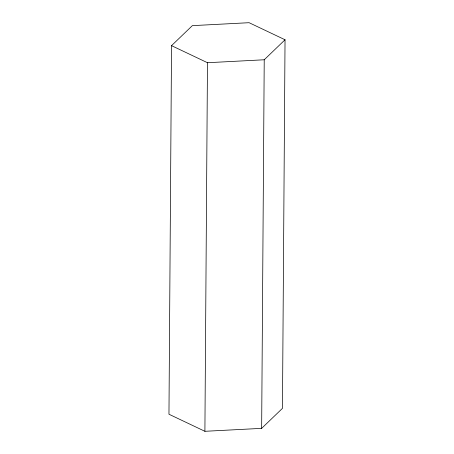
<?xml version="1.0" encoding="UTF-8"?>
<svg xmlns="http://www.w3.org/2000/svg" width="454" height="454" viewBox="0 0 454 454"><rect width="100%" height="100%" fill="white"/><g stroke="black" fill="none" stroke-linecap="round" stroke-linejoin="round"><path stroke-width="0.68" d="M171.538 45.655L168.962 414.235L204.902 431.3L261.652 428.355L282.462 408.345L285.038 39.765L249.098 22.7L192.348 25.645L171.538 45.655L207.478 62.72L264.228 59.775L285.038 39.765M204.902 431.3L207.478 62.72M261.652 428.355L264.228 59.775"/></g></svg>
